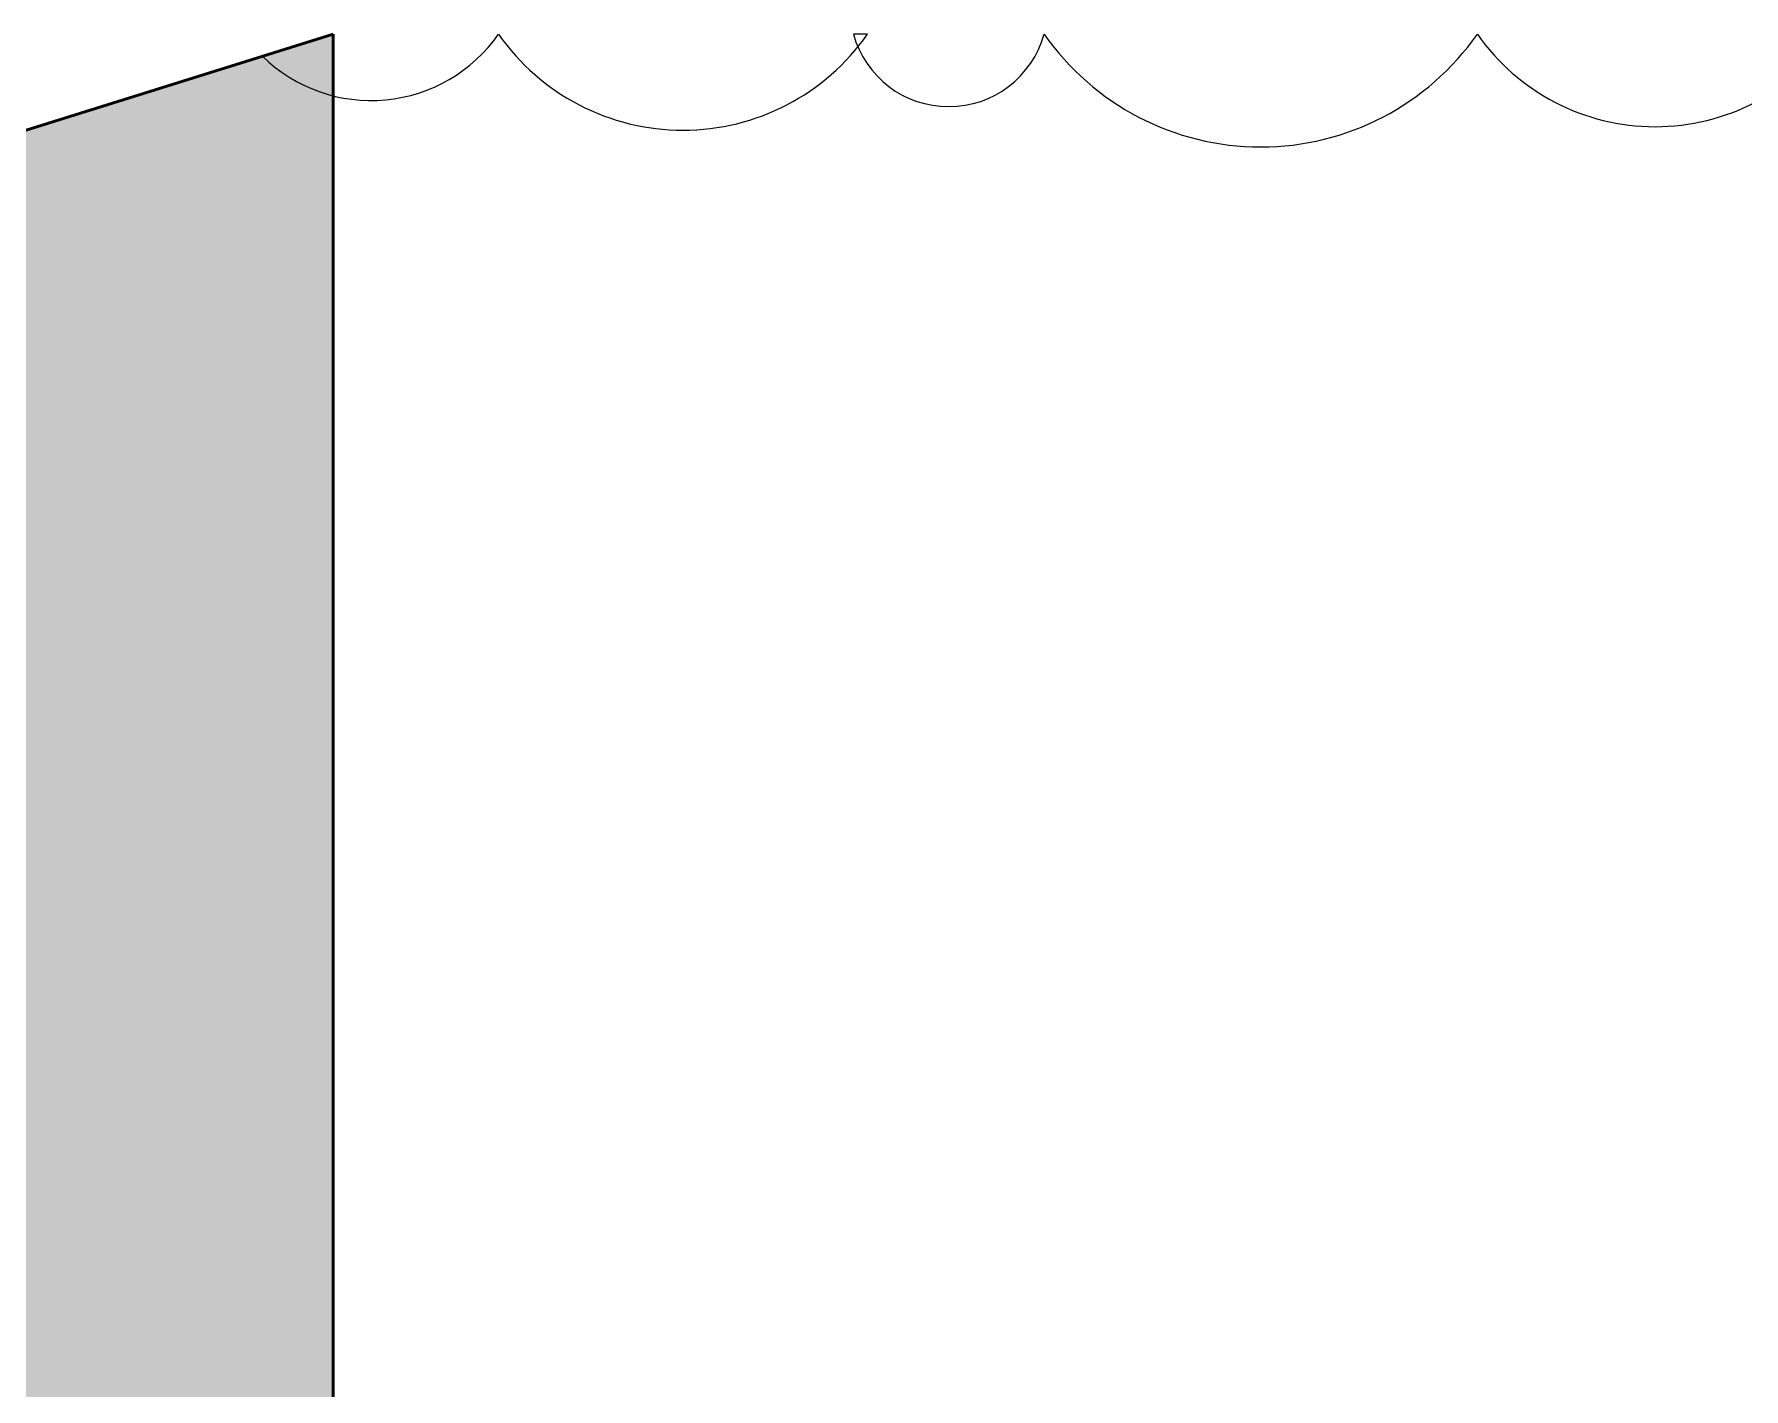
# Model space of a CAD drawing. Header units: millimetres. Extents: x 573003 to 1294762, y -9906 to 413061.
# Drawn here: x 600832 to 601807, y 160093 to 160866 of the extents above; entities that cross this region are included whole.
import ezdxf

# ---------------------------------------------------------------- set-up
doc = ezdxf.new("R2010")
doc.units = ezdxf.units.MM
doc.header["$MEASUREMENT"] = 0
doc.layers.add('A-ELEV-PATT 3', color=251, linetype='Continuous')
doc.layers.add('A-WALL-PATT', color=251, linetype='Continuous')
doc.layers.add('KT-Net cot', color=2, linetype='Continuous', lineweight=50)

msp = doc.modelspace()

# ---------------------------------------------------------------- hatches: boundary and pattern name
at = {"layer": 'A-WALL-PATT'}
h = msp.add_hatch(color=256, dxfattribs=at)
h.dxf.hatch_style = 1
h.paths.add_polyline_path([(600752.74, 158965.76), (600752.74, 160787.71), (601002.74, 160865.76), (601002.74, 159665.76), (607656.77, 159665.76), (607656.77, 160865.76), (607856.77, 160865.76), (607856.77, 158965.76), (607656.77, 158965.76), (607656.77, 159465.76), (601002.74, 159465.76), (601002.74, 158965.76)])

# ---------------------------------------------------------------- linework, layer by layer
at = {"layer": 'A-ELEV-PATT 3', "elevation": 0.04}
msp.add_lwpolyline([(600962.34, 160853.14, 0.462576), (601096.98, 160865.76, 0.520567), (601307.45, 160865.76), (601299.41, 160865.76, 0.759704), (601408.23, 160865.76, 0.520567), (601655.41, 160865.76, 0.520567), (601858.15, 160865.76, 0.520567), (602106.77, 160865.76)], format="xyb", dxfattribs=at)
at = {"layer": 'KT-Net cot', "elevation": 0.04}
msp.add_lwpolyline([(600752.74, 158965.76), (600752.74, 160787.71), (601002.74, 160865.76), (601002.74, 159665.76), (607656.77, 159665.76), (607656.77, 160865.76), (607856.77, 160865.76), (607856.77, 158965.76), (607656.77, 158965.76), (607656.77, 159465.76), (601002.74, 159465.76), (601002.74, 158965.76)], close=True, dxfattribs=at)

doc.saveas('drawing.dxf')
